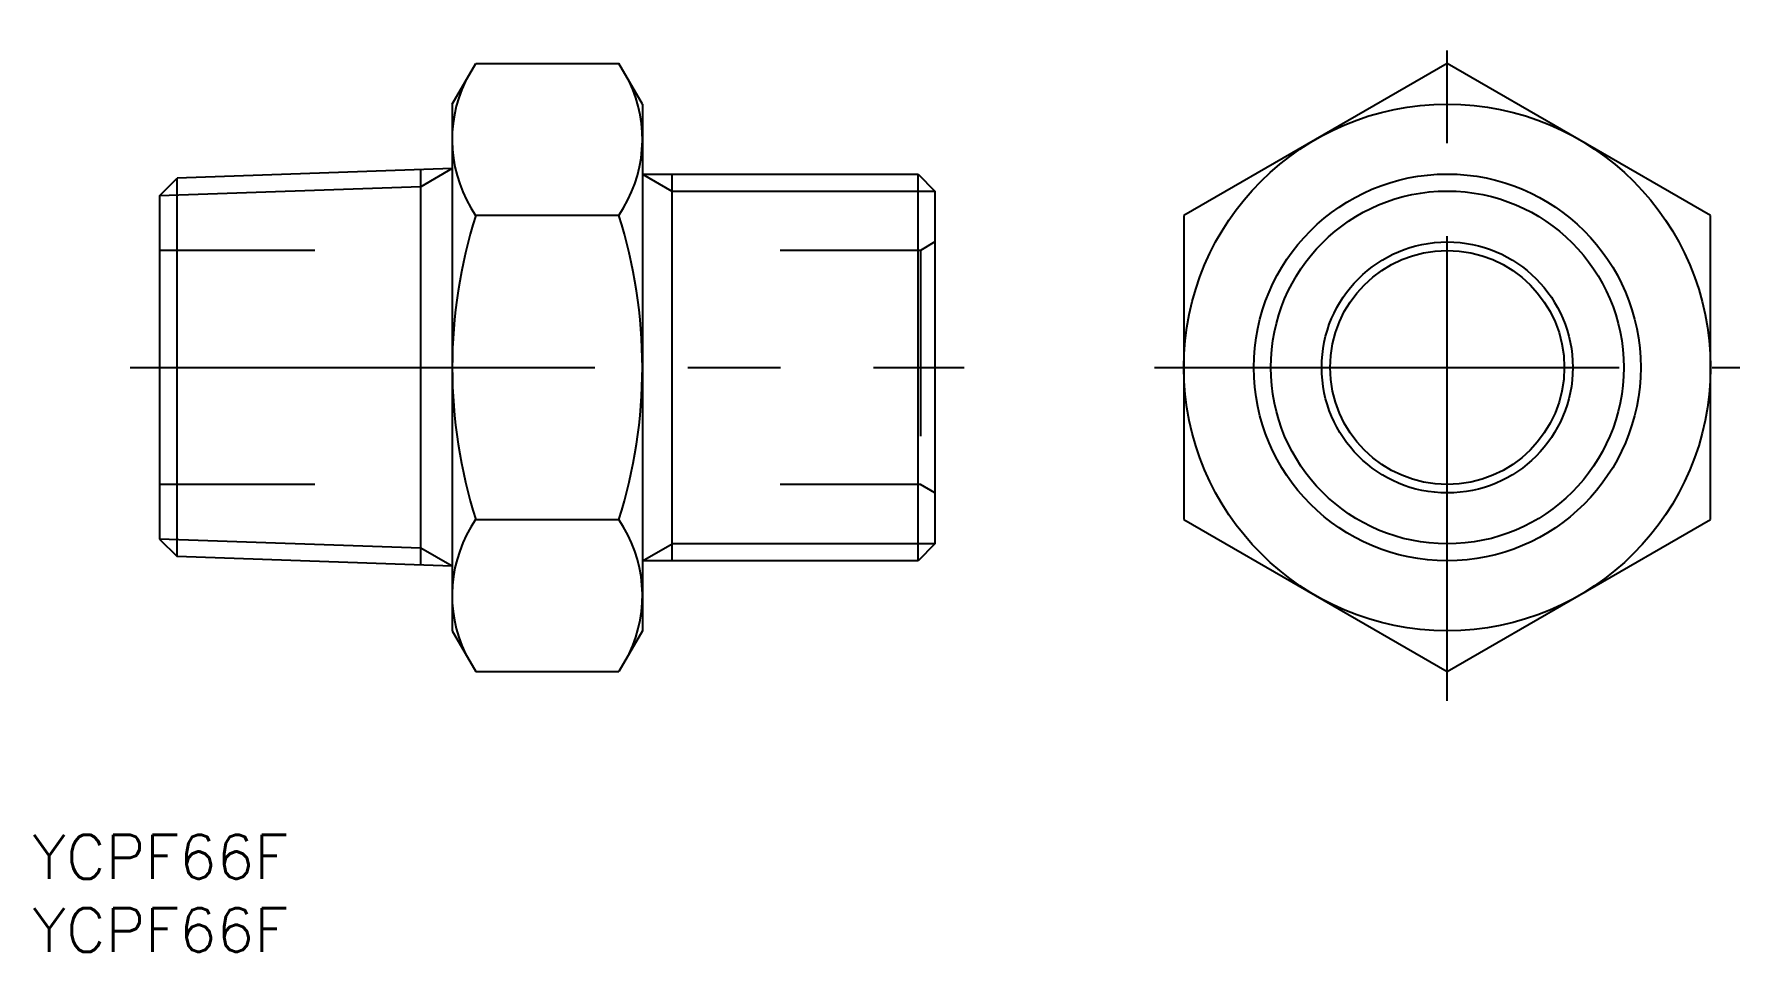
# Model space of a CAD drawing. Extents: x -97 to 20, y -40 to 23.
import ezdxf

# ---------------------------------------------------------------- set-up
doc = ezdxf.new("R2010")
doc.units = 0
doc.linetypes.add('CENTER', pattern=[50.8, 31.75, -6.35, 6.35, -6.35])
doc.linetypes.add('DASHED', pattern=[19.05, 12.7, -6.35])
doc.layers.get('0').update_dxf_attribs({"linetype": 'CONTINUOUS'})
doc.layers.add('CENTER', color=1, linetype='CENTER')
doc.styles.get("Standard").update_dxf_attribs({"font": 'txt.shx', "height": 3, "bigfont": 'bigfont.shx'})

msp = doc.modelspace()

# ---------------------------------------------------------------- linework, layer by layer
at = {"color": 7, "linetype": 'CONTINUOUS'}
for p, q in [((-68.01, 18), (-66.4, 20.78)), ((-66.4, 20.78), (-56.61, 20.78)), ((-55.01, 18), (-56.61, 20.78)), ((0, 20.78), (-18, 10.39)), ((18, 10.39), (0, 20.78)), ((-68.01, 18), (-68.01, -18)), ((-55.01, 18), (-55.01, -18)), ((-88.01, 11.73), (-86.8, 12.93)), ((-68.01, 13.59), (-86.8, 12.93)), ((-86.8, -12.93), (-86.8, 12.93)), ((-70.15, -13.51), (-70.15, 13.51)), ((-55.01, 13.22), (-36.17, 13.22)), ((-52.97, -13.22), (-52.97, 13.22)), ((-36.17, -13.22), (-36.17, 13.22)), ((-36.17, 13.22), (-35.01, 12.06)), ((-88.01, 11.73), (-88.01, -11.73)), ((-35.01, 12.06), (-35.01, -12.06)), ((-56.61, 10.39), (-66.4, 10.39)), ((-18, 10.39), (-18, -10.39)), ((18, -10.39), (18, 10.39)), ((-66.4, -10.39), (-56.61, -10.39)), ((-18, -10.39), (0, -20.78)), ((0, -20.78), (18, -10.39)), ((-88.01, -11.73), (-86.8, -12.93)), ((-35.01, -12.06), (-36.17, -13.22)), ((-68.01, -13.59), (-86.8, -12.93)), ((-36.17, -13.22), (-55.01, -13.22)), ((-68.01, -18), (-66.4, -20.78)), ((-55.01, -18), (-56.61, -20.78)), ((-66.4, -20.78), (-56.61, -20.78))]:
    msp.add_line(p, q, dxfattribs=at)
at = {"color": 3, "linetype": 'CONTINUOUS'}
for p, q in [((-68.01, 13.59), (-70.15, 12.35)), ((-55.01, 13.22), (-52.99, 12.06)), ((-70.15, 12.35), (-88.01, 11.73)), ((-52.99, 12.06), (-35.01, 12.06)), ((-70.15, -12.35), (-88.01, -11.73)), ((-68.01, -13.59), (-70.15, -12.35)), ((-55.01, -13.22), (-52.97, -12.06)), ((-35.01, -12.06), (-52.97, -12.06))]:
    msp.add_line(p, q, dxfattribs=at)
at = {"color": 3, "linetype": 'DASHED'}
for p, q in [((-35.01, 8.58), (-36.01, 8)), ((-77.4, 8), (-88.01, 8)), ((-36.01, 8), (-45.59, 8)), ((-36.01, 8), (-36.01, -8)), ((-77.4, -8), (-88.01, -8)), ((-36.01, -8), (-45.59, -8)), ((-35.01, -8.58), (-36.01, -8))]:
    msp.add_line(p, q, dxfattribs=at)
at = {"color": 7, "linetype": 'CONTINUOUS'}
for radius in [18, 13.22, 8.58, 8]:
    msp.add_circle((0, 0), radius, dxfattribs=at)
at = {"color": 3, "linetype": 'CONTINUOUS'}
msp.add_circle((0, 0), 12.06, dxfattribs=at)
at = {"color": 7, "linetype": 'CONTINUOUS'}
for centre, radius, start, end in [((-58.81, 15.59), 9.2, 154.3842, 214.3842), ((-64.21, 15.59), 9.2, 325.6158, 25.6158), ((-33.61, 0), 34.39, 162.412, 197.588), ((-89.4, 0), 34.39, 342.412, 17.588), ((-58.81, -15.59), 9.2, 145.6158, 205.6158), ((-64.21, -15.59), 9.2, 334.3842, 34.3842)]:
    msp.add_arc(centre, radius, start, end, dxfattribs=at)
at = {"layer": 'CENTER', "color": 1, "linetype": 'CENTER'}
for p, q in [((0, -22.78), (0, 22.78)), ((-90.01, 0), (-33.01, 0)), ((-20, 0), (20, 0))]:
    msp.add_line(p, q, dxfattribs=at)

# ---------------------------------------------------------------- texts
at = {"color": 7, "linetype": 'CONTINUOUS'}
for p in [(-96.71, -34.95), (-96.71, -39.95)]:
    msp.add_text('YCPF66F', height=3, dxfattribs=at).set_placement(p)

doc.saveas('drawing.dxf')
